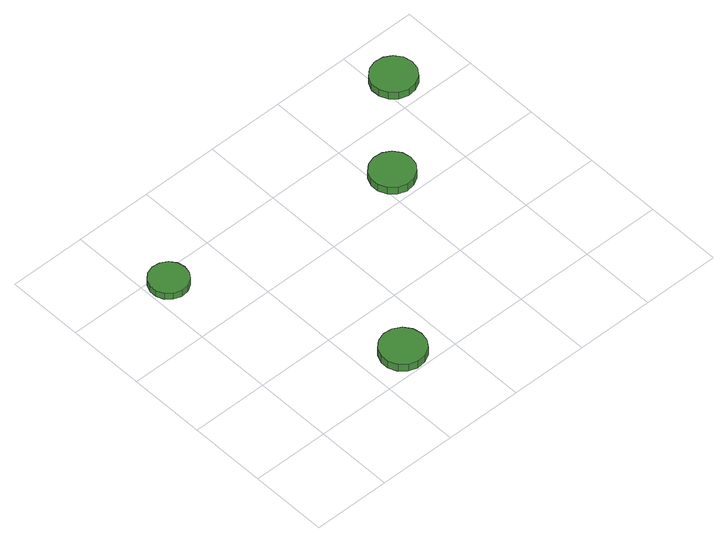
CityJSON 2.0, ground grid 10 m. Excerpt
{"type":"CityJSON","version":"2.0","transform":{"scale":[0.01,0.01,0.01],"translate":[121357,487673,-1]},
"CityObjects":{
"tree1":{"type":"SolitaryVegetationObject","attributes":{"function":"something"},"geometry":[{"type":"MultiSurface","lod":"1","boundaries":[[[0,1,2,3,4,5,6,7,8,9,10,11,12,13,14]],[[15,16,17,18,19,20,21,22,23,24,25,26,27,28,29]],[[0,29,28,1]],[[1,28,27,2]],[[2,27,26,3]],[[3,26,25,4]],[[4,25,24,5]],[[5,24,23,6]],[[6,23,22,7]],[[7,22,21,8]],[[8,21,20,9]],[[9,20,19,10]],[[10,19,18,11]],[[11,18,17,12]],[[12,17,16,13]],[[13,16,15,14]],[[14,15,29,0]]]}]},
"tree2":{"type":"SolitaryVegetationObject","attributes":{"function":"something"},"geometry":[{"type":"MultiSurface","lod":"1","boundaries":[[[30,31,32,33,34,35,36,37,38,39,40,41,42,43,44]],[[45,46,47,48,49,50,51,52,53,54,55,56,57,58,59]],[[30,59,58,31]],[[31,58,57,32]],[[32,57,56,33]],[[33,56,55,34]],[[34,55,54,35]],[[35,54,53,36]],[[36,53,52,37]],[[37,52,51,38]],[[38,51,50,39]],[[39,50,49,40]],[[40,49,48,41]],[[41,48,47,42]],[[42,47,46,43]],[[43,46,45,44]],[[44,45,59,30]]]}]},
"tree3":{"type":"SolitaryVegetationObject","attributes":{"function":"something"},"geometry":[{"type":"MultiSurface","lod":"1","boundaries":[[[60,61,62,63,64,65,66,67,68,69,70,71,72,73,74]],[[75,76,77,78,79,80,81,82,83,84,85,86,87,88,89]],[[60,89,88,61]],[[61,88,87,62]],[[62,87,86,63]],[[63,86,85,64]],[[64,85,84,65]],[[65,84,83,66]],[[66,83,82,67]],[[67,82,81,68]],[[68,81,80,69]],[[69,80,79,70]],[[70,79,78,71]],[[71,78,77,72]],[[72,77,76,73]],[[73,76,75,74]],[[74,75,89,60]]]}]},
"tree4":{"type":"SolitaryVegetationObject","attributes":{"function":"something"},"geometry":[{"type":"MultiSurface","lod":"1","boundaries":[[[90,91,92,93,94,95,96,97,98,99,100,101,102,103,104]],[[105,106,107,108,109,110,111,112,113,114,115,116,117,118,119]],[[90,119,118,91]],[[91,118,117,92]],[[92,117,116,93]],[[93,116,115,94]],[[94,115,114,95]],[[95,114,113,96]],[[96,113,112,97]],[[97,112,111,98]],[[98,111,110,99]],[[99,110,109,100]],[[100,109,108,101]],[[101,108,107,102]],[[102,107,106,103]],[[103,106,105,104]],[[104,105,119,90]]]}]}
},
"vertices":[
[510,2838,184],[489,2938,184],[429,3020,184],[341,3071,184],[240,3082,184],[143,3051,184],[67,2982,184],[26,2889,184],[26,2787,184],[67,2694,184],[143,2626,184],[240,2595,184],[341,2605,184],[429,2656,184],[489,2739,184],[489,2739,89],[429,2656,89],[341,2605,89],[240,2595,89],[143,2626,89],[67,2694,89],[26,2787,89],[26,2889,89],[67,2982,89],[143,3051,89],[240,3082,89],[341,3071,89],[429,3020,89],[489,2938,89],[510,2838,89],
[1766,304,190],[1742,420,190],[1672,516,190],[1569,576,190],[1451,588,190],[1338,551,190],[1250,472,190],[1202,364,190],[1202,245,190],[1250,137,190],[1338,57,190],[1451,21,190],[1569,33,190],[1672,92,190],[1742,188,190],[1742,188,78],[1672,92,78],[1569,33,78],[1451,21,78],[1338,57,78],[1250,137,78],[1202,245,78],[1202,364,78],[1250,472,78],[1338,551,78],[1451,588,78],[1569,576,78],[1672,516,78],[1742,420,78],[1766,304,78],
[3482,2340,189],[3458,2453,189],[3390,2547,189],[3290,2605,189],[3175,2617,189],[3065,2581,189],[2979,2504,189],[2932,2398,189],[2932,2282,189],[2979,2176,189],[3065,2099,189],[3175,2063,189],[3290,2075,189],[3390,2133,189],[3458,2227,189],[3458,2227,78],[3390,2133,78],[3290,2075,78],[3175,2063,78],[3065,2099,78],[2979,2176,78],[2932,2282,78],[2932,2398,78],[2979,2504,78],[3065,2581,78],[3175,2617,78],[3290,2605,78],[3390,2547,78],[3458,2453,78],[3482,2340,78],
[4475,3390,183],[4451,3506,183],[4381,3601,183],[4279,3660,183],[4162,3672,183],[4050,3636,183],[3962,3557,183],[3914,3449,183],[3914,3331,183],[3962,3224,183],[4050,3145,183],[4162,3108,183],[4279,3121,183],[4381,3180,183],[4451,3275,183],[4451,3275,77],[4381,3180,77],[4279,3121,77],[4162,3108,77],[4050,3145,77],[3962,3224,77],[3914,3331,77],[3914,3449,77],[3962,3557,77],[4050,3636,77],[4162,3672,77],[4279,3660,77],[4381,3601,77],[4451,3506,77],[4475,3390,77]
]}
